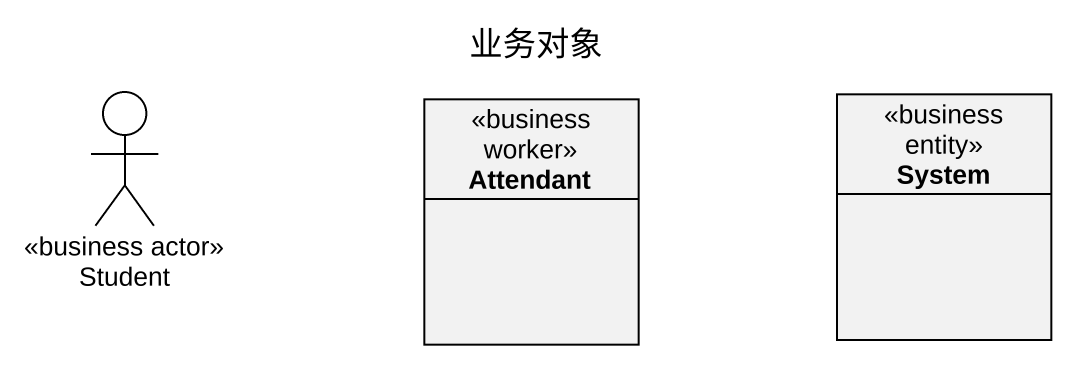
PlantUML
@startuml
title 业务对象
allowmixing
hide circle
hide empty members
actor Student <<business actor>>
class Attendant <<business worker>>
class System <<business entity>>
@enduml
